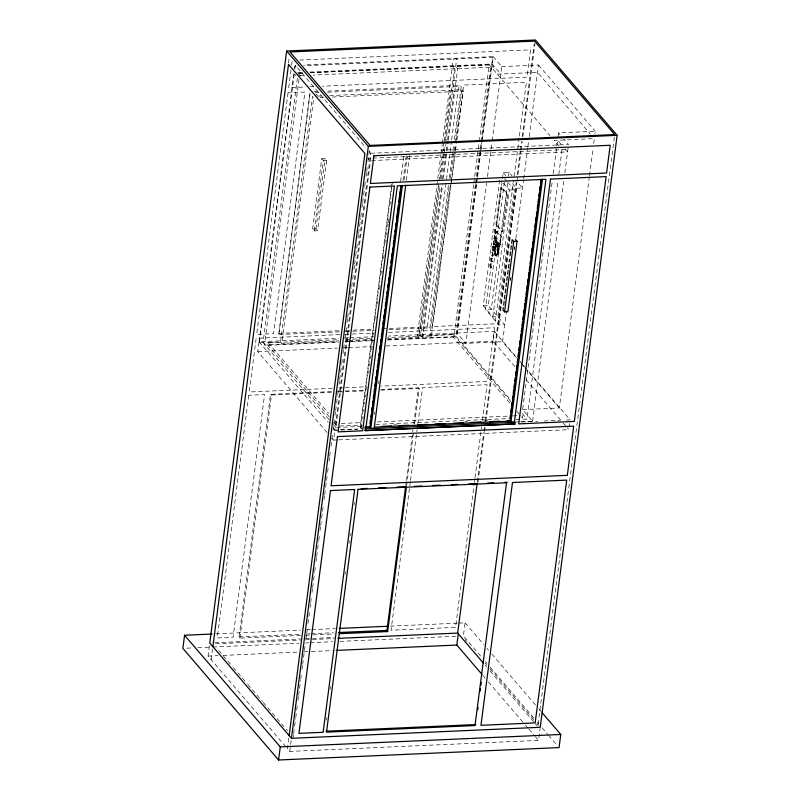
<?xml version="1.0" encoding="UTF-8"?>
<svg xmlns="http://www.w3.org/2000/svg" width="800" height="800" viewBox="0 0 800 800"><rect width="100%" height="100%" fill="white"/><g stroke="black" fill="none" stroke-linecap="round" stroke-linejoin="round"><path stroke-width="0.6" stroke-dasharray="4 3" d="M285.82 746.81L208.06 656.08L209.6 644.17M288.5 63.1L289.31 56.9M211.16 659.71L212.56 648.99M291.01 69.9L288.7 87.72L304.92 87M291.63 65.15L292.25 60.4M327.14 432.57L257.75 351.62L259.03 341.79L338.7 338.26M293.9 73.49L258.92 342.86L280.57 341.9L281.84 343.39L339.04 340.85M294.54 68.57L294.86 66.12L297.35 66.01M259.4 342.12L294.38 72.75M294.86 69.06L295.34 65.38L365.82 147.62M297.39 78.16L263.05 342.59L329.38 419.99M298.99 79.39L264.49 345.06L338.83 341.77M329.14 416.73L267.89 345.27L268.21 342.82L339.11 339.68M300.74 635.42L239.9 638.11L239.04 636.94L270.55 394.31L331.45 391.61M339.46 331.85L278.77 334.53L309.95 93.11M278.77 334.53L310.14 93M239.9 638.11L271.47 394.99L270.55 394.31M280.57 341.9L312.46 96.35L313.73 97.84L281.84 343.39M312.61 229.07L321.75 158.66L325.09 158.51L326.68 160.37L317.54 230.78L314.2 230.93L312.61 229.07L315.95 228.93L317.54 230.78M314.2 230.93L323.34 160.52L321.75 158.66M315.95 228.93L325.09 158.51M288.83 737.99L287.44 748.71L289.76 751.41L538.54 740.4L540.09 728.49M289.76 751.41L291.31 739.5M293.18 737.39L293.5 734.91M293.66 733.68L294.47 727.48M294.63 726.24L295.59 718.81M295.76 717.58L296.56 711.38M296.72 710.15L297.36 705.19M298.01 700.24L298.49 696.52M298.65 695.28L300.58 680.42M300.74 679.18L301.39 674.23M302.03 669.28L302.51 665.56M302.67 664.32L305.41 643.27M306.05 638.32L306.53 634.6M306.69 633.36L307.34 628.41M307.98 623.46L309.43 612.31M310.07 607.36L310.55 603.64M310.71 602.4L311.36 597.45M312 592.5L312.48 588.78M312.64 587.54L313.45 581.35M313.61 580.11L314.57 572.68M314.74 571.44L315.38 566.49M316.02 561.53L316.5 557.82M316.67 556.58L317.47 550.39M317.63 549.15L318.6 541.72M318.76 540.48L319.4 535.53M320.04 530.57L320.53 526.86M320.69 525.62L321.49 519.43M321.65 518.19L323.42 504.57M324.06 499.61L324.55 495.9M324.71 494.66L325.51 488.47M325.67 487.23L327.44 473.61M327.6 472.37L328.41 466.18M329.05 461.22L329.53 457.51M329.69 456.27L330.34 451.32M330.98 446.36L332.43 435.22M333.07 430.26L333.55 426.55M333.71 425.31L334.36 420.35M335 415.4L335.48 411.69M335.64 410.45L336.45 404.26M336.61 403.02L337.57 395.59M337.74 394.35L338.38 389.39M339.02 384.44L339.5 380.73M339.67 379.49L340.47 373.29M340.63 372.06L341.6 364.63M341.76 363.39L342.4 358.43M343.04 353.48L343.53 349.76M343.69 348.53L344.33 343.57M344.97 338.62L346.42 327.47M347.06 322.52L347.55 318.8M347.71 317.57L348.35 312.61M348.99 307.66L350.44 296.51M350.6 295.27L351.57 287.84M351.73 286.61L352.53 280.41M352.69 279.17L353.34 274.22M353.98 269.27L354.46 265.55M354.62 264.31L355.59 256.88M355.75 255.64L356.55 249.45M356.71 248.21L357.36 243.26M358 238.31L358.48 234.59M358.65 233.35L360.58 218.49M360.74 217.25L361.38 212.3M362.02 207.35L362.51 203.63M362.67 202.39L363.47 196.2M363.63 194.96L364.6 187.53M364.76 186.29L365.4 181.34M366.04 176.39L366.53 172.67M366.69 171.43L367.33 166.48M367.97 161.53L369.42 150.38M369.06 151.4L370.68 153.29L334.74 430.03L361.48 428.85L361.96 425.15M337.32 439.94L333.59 440.1L334.87 430.28L333.12 428.14M361.49 426.4L335.85 427.54L370.84 158.17L369.22 156.28M391.78 184.29L360.21 427.36L361.48 428.85M360.52 427.74L391.93 185.89M392.09 184.66L392.41 182.19M362.76 418.98L363.08 416.51M363.72 411.57L364.04 409.11M364.68 404.17L365 401.7M365.64 396.77L365.96 394.3M366.6 389.36L366.93 386.9M368.69 373.32L369.01 370.85M369.65 365.92L369.97 363.45M370.61 358.52L370.93 356.05M371.73 349.88L372.05 347.41M372.69 342.48L373.02 340.01M373.66 335.07L373.98 332.6M375.74 319.03L376.06 316.56M377.66 304.22L377.98 301.76M379.59 289.42L380.07 285.72M381.67 273.38L381.99 270.91M383.59 258.57L384.07 254.87M385.68 242.53L386 240.06M386.64 235.13L386.96 232.66M387.76 226.49L388.08 224.02M388.24 222.79L389.04 216.62M390.64 204.28L390.96 201.81M326.16 720.14L326.48 717.66M330.17 689.22L330.49 686.75M345.11 574.23L345.43 571.76M349.12 543.32L349.44 540.84M350.08 535.9L350.41 533.43M354.1 504.99L354.42 502.51M400.59 181.42L403.8 156.71L405.81 159.06M403.03 180.51L406.45 154.15M404.09 180.04L407.13 156.56L409.15 158.91M374.5 414.46L374.82 412M378.51 383.62L378.83 381.15M406.37 180.36L409.79 154M439.1 186.21L419.36 338.2L417.35 335.84L436.74 186.54M436.9 185.31L440.9 154.46M441.06 153.23L442.19 144.59M442.35 143.36L453.29 59.1M443.94 142.37L418.62 337.33L387.53 338.71M444.1 141.14L450.51 91.78L449.24 90.3M440.07 178.8L444.4 145.44M445.04 140.5L454.35 68.83L452.33 66.47M451.82 178.83L431.31 336.77L421.96 337.18L420.69 335.7L440.08 186.4M441.04 178.99L444.24 154.31M444.4 153.08L445.53 144.44M445.69 143.21L456.63 58.96M421.96 337.18L441.67 185.41M442.47 179.24L446 152.1M446.16 150.86L447.44 140.99M447.6 139.76L453.85 91.63L452.58 90.15M422.7 338.05L442.6 184.83M443.41 178.65L448.22 141.58M448.38 140.35L457.69 68.68L455.67 66.32M405.75 485.55L406.23 481.84M406.4 480.6L412.99 429.85M413.79 423.66L418.45 387.76L381.17 389.41M406.58 485.94L413.47 432.87M414.59 424.23L419.24 388.44L418.45 387.76M448.38 185.4L429.88 327.84L427.34 326.83L445.84 184.39M446.49 179.43L451.48 141.03M451.64 139.79L458.71 85.29L326.35 91.16M449.34 177.97L452.72 151.96M452.88 150.72L453.69 144.52M454.33 139.57L461.25 86.31L458.71 85.29M410.35 481.66L391.06 630.21L455.57 627.35L474.22 483.75M410.51 480.42L417.1 429.66M417.91 423.47L422.57 387.57L487.08 384.72L482.42 420.62M431.31 336.77L430.04 335.28L449.59 184.75M450.39 178.58L454.88 144.03M455.04 142.79L461.93 89.74L329.87 95.58M450.95 182.93L432.29 326.61L494.99 323.83L513.49 181.39M451.11 181.69L454.98 151.96M455.14 150.72L455.94 144.53M456.58 139.58L463.66 85.08L526.36 82.3L519.28 136.8M451.98 177.59L455.35 151.68M455.51 150.45L456.63 141.81M456.79 140.58L463.2 91.22L461.93 89.74M509.64 402.89L453.23 337.07L453.54 334.61L387.62 337.53M473.64 184.61L454.23 334.13L510.94 400.31M473.81 183.38L479.1 142.6M479.26 141.37L489.21 64.76L310.45 72.67M475.4 184.61L455.66 336.59L387.15 339.63M475.56 183.37L480.86 142.6M481.02 141.36L490.65 67.22M476.19 184.59L456.77 334.1L430.04 335.28M476.35 183.35L480.36 152.46M480.52 151.22L481.65 142.57M481.81 141.34L492.71 57.36L303.59 65.73M477.47 177.67L457.25 333.36L465.84 343.37L486.7 182.74M477.63 176.43L481 150.48M481.17 149.25L482.29 140.6M482.45 139.36L493.2 56.62L304.05 64.99M487.5 176.56L491.99 141.96M492.15 140.73L501.78 66.63L493.2 56.62M507.97 182.4L514.33 189.82L497.85 316.73L492.84 316.95L483.3 305.82L499.78 178.91M495.92 224.81L500.81 187.14L501.65 187.11L507.69 194.15L502.79 231.82L501.96 231.85L495.92 224.81L496.75 224.77L502.79 231.82M507.18 181.47L504.79 178.69L488.31 305.6L504.66 324.67L498.81 324.93L485.46 309.35L503.22 172.62L509.06 172.36L512.21 176.03M496.75 224.77L501.65 187.11M496.43 231.42L500.56 236.24L499.44 244.87L495.31 240.05L496.43 231.42L497.26 231.38L501.39 236.21L500.27 244.83L499.18 245.01L497.59 243.15L498.43 243.12L500.02 244.97L499.8 246.66L498.96 246.7L497.37 244.85L497.59 243.15M495.22 242.34L495.44 240.65L496.28 240.61L497.87 242.46L497.65 244.16L496.81 244.19L495.22 242.34L496.06 242.3L497.65 244.16M500.27 244.83L496.14 240.01L497.26 231.38M496.06 242.3L496.28 240.61M496.81 244.19L497.03 242.5L495.44 240.65M499.8 246.66L498.21 244.81L498.43 243.12M498.96 246.7L499.18 245.01M507.63 183.45L491.31 309.09L485.46 309.35M508.58 176.06L509.06 172.36M501.96 231.85L506.85 194.19L500.81 187.14M492.84 316.95L509.32 190.04L501.37 180.77M474.38 482.51L474.86 478.8M475.02 477.56L481.61 426.81M514.13 176.44L519.12 138.04M514.83 366.61L493.05 341.2L494.32 331.37L388.5 336.06M477.3 482L483.73 432.46M483.89 431.22L484.38 427.51M485.18 421.31L516.22 182.3M517.19 174.87L520.24 151.34M520.4 150.1L521.53 141.43M522.17 136.48L534.24 43.6M478 482.12L484.43 432.58M484.59 431.34L485.24 426.39M485.88 421.43L516.92 182.42M517.09 181.18L520.95 151.46M521.11 150.22L522.23 141.55M522.88 136.6L534.94 43.72M498.81 324.93L516.57 188.2L511.08 181.78M458.85 623.1L465.08 622.83L463.38 635.93L482.03 657.69M510.17 280.22L510.49 277.75M514.18 249.34L514.51 246.87M516.35 357.83L502.57 341.75L506.58 310.85M510.42 280.33L510.91 277.49M514.42 249.53L514.93 246.6M515.86 238.45L523.59 179.88M523.75 178.64L527.76 147.75M527.92 146.51L528.57 141.57M529.21 136.63L538.51 65L501.78 66.63M520.57 421.8L532.6 421.27L522.6 409.61L552.29 181.01M553.26 173.6L557.59 140.24L562.38 145.82M558.07 136.55L558.55 132.87L595.28 131.24L594.96 133.7M522.85 415.47L522.53 417.93L520.92 416.05M515.88 419.57L527.03 419.07L558 180.59M558.8 174.41L562.01 149.7L559.62 146.91M532.6 421.27L563.89 180.32M564.86 172.9L568.22 146.99M522.6 409.61L559.34 407.98L589.35 176.92M589.51 175.68L593.04 148.5M593.68 143.55L594.32 138.61L554.04 140.4L558.82 145.98M569.2 427.23L569.68 423.54M614.35 137.07L537.79 726.56L535.36 723.73M497.47 253.89L498.48 249.94L496.89 246.14M496.38 245.46C494.15 247.68 494.55 252.33 496.55 254.64L497 254.7C499.22 252.48 498.83 247.83 496.83 245.53L495.68 245.49M497.56 248.43L496.82 250L497.65 251.67M299.73 60.06L530.57 49.84L527.02 77.16L322.39 86.23M297.51 72.61L302.47 72.39M309.92 72.06L492.24 63.99L500.82 74M299.28 73.17L303 73M298.89 73.27L302.63 73.1M310.12 72.77L491.76 64.73L493.78 67.08L313.1 75.08M299.47 75.69L304.43 75.47M497.27 74.16L537.55 72.37L590.27 133.88M309.91 86.78L314.9 86.56M313.86 91.71L318.85 91.49M315.1 92.78L320.05 92.56M327.48 92.23L461.25 86.31M317.43 96.13L322.41 95.91M319.95 97.56L323.68 97.4M332.38 97.01L450.51 91.78M453.85 91.63L463.2 91.22M370.68 153.29L568.54 144.53L563.93 139.15M565.57 149.54L367.71 158.3L369.73 160.66L567.58 151.9L563.17 146.75M323.34 160.52L326.68 160.37M516.57 188.2L522.42 187.94L517.7 182.44M509.32 190.04L514.33 189.82M506.85 194.19L507.69 194.15M494.87 229.52L495.71 229.49M495.08 233.11L495.92 233.08M494.2 235.25L495.04 235.22M500.56 236.24L501.39 236.21M494.26 238.84A1.8 0.67 87.5 0 0 494.8 236.25A1.8 0.67 87.5 0 0 493.64 236.06A1.8 0.67 87.5 0 0 494.26 238.84L495.1 238.81A1.8 0.67 87.5 0 0 495.63 236.21A1.8 0.67 87.5 0 0 494.47 236.02A1.8 0.67 87.5 0 0 495.1 238.81M495.31 240.05L496.14 240.01M493.42 240.98L494.26 240.95M497.03 242.5L497.87 242.46M495.7 244.28L496.36 244.25M493.55 244.58A1.8 0.67 87.5 0 0 494.03 241.9A1.8 0.67 87.5 0 0 492.88 241.87A1.8 0.67 87.5 0 0 493.55 244.58L494.39 244.54A1.8 0.67 87.5 0 0 494.87 241.86A1.8 0.67 87.5 0 0 493.71 241.83A1.8 0.67 87.5 0 0 494.39 244.54M497.37 244.85L498.21 244.81M495.54 245.6L496.6 245.49M496.03 245.76L497.02 245.69M495.11 246L495.77 245.97M492.59 246.73L493.43 246.69M494.78 246.64L495.44 246.61M497.01 246.59L497.65 252.11L497.14 253.93L495.88 254.66C493.88 252.36 493.49 247.71 495.72 245.49L497.67 246.56M494.45 247.87L495.11 247.84M494.77 248.38L495.61 248.35L495.13 247.79M497.59 248.57L498.25 248.54M494.33 248.99L494.99 248.96M494.31 249.61L494.97 249.58M492.9 250.29L493.73 250.26M497.74 250.35L498.4 250.32M494.43 251.34L495.09 251.31M497.71 251.47L498.37 251.44M491.92 252.45L492.76 252.41M494.6 252.23L495.26 252.21M497.95 252.09L499.26 252.61M497.57 252.5L498.24 252.47M495.04 253.63L495.71 253.6M497.2 253.78L497.86 253.75M495.65 254.46L496.31 254.44M496.86 254.34L497.52 254.31M496.3 254.73L497.53 254.67M492.07 256.04A1.8 0.67 87.5 0 0 492.54 253.33A1.8 0.67 87.5 0 0 491.38 253.36A1.8 0.67 87.5 0 0 492.07 256.04L492.91 256A1.8 0.67 87.5 0 0 493.37 253.29A1.8 0.67 87.5 0 0 492.22 253.32A1.8 0.67 87.5 0 0 492.91 256M496.35 255.98L497.01 255.95M491.09 258.19L491.93 258.16M491.42 261.75L492.25 261.72M490.36 263.92L491.2 263.88M490.66 267.49L491.49 267.45M483.3 305.82L488.31 305.6M278.74 333.41L339.93 330.7M346.18 330.42L373.65 329.21M382.39 328.82L427.34 326.83M345.65 331.57L374.14 330.31M389 329.65L429.88 327.84M339.76 334.59L256.17 338.3L249.2 391.98L332.79 388.28M344.75 334.37L350.99 334.1M352.24 334.04L373.45 333.1M388.42 332.44L494.48 327.74L487.51 381.43L381.45 386.12M344.93 337.99L348.66 337.82M349.91 337.77L373.56 336.72M417.35 335.84L420.69 335.7M345.33 339.4L372.69 338.19M345.25 340.58L347.74 340.47M348.99 340.41L372.61 339.37M345.02 341.49L347.5 341.38M348.74 341.33L373.52 340.23M267.89 345.27L338.79 342.13M345.01 341.86L349.99 341.64M351.23 341.58L373.62 340.59M387.3 339.98L453.23 337.07M257.75 351.62L337.43 348.09M343.65 347.81L347.39 347.65M348.63 347.59L372.29 346.54M385.98 345.94L493.05 341.2M462.28 343.53L502.57 341.75M339.03 388L344.02 387.78M345.27 387.72L366.48 386.78M337.66 391.33L343.88 391.06M345.12 391L366.25 390.07M271.47 394.99L332.32 392.29M338.53 392.02L365.84 390.81M380.75 390.15L419.24 388.44M341.25 423.52L362.39 422.58M377.32 421.92L511.65 415.97M512.9 415.91L520.36 415.58M339.68 426.03L362.07 425.04M375.76 424.43L508.85 418.54M393.21 425L398.17 424.78M465.08 421.82L467.55 421.71M483.66 420.99L488.62 420.77M515.76 422.02L519.37 421.86M334.87 430.28L339.85 430.06M341.09 430L357.27 429.29M521.61 422.01L537.79 421.29M544.02 421.02L560.2 420.3M566.43 420.02L570.16 419.86L527.4 369.97M338.57 439.88L568.88 429.68L567.27 427.8M215.74 633.87L300.52 630.11M306.75 629.84L310.49 629.67M311.74 629.62L335.43 628.57M390.28 626.14L457.6 623.16M239.04 636.94L301.18 634.19M307.4 633.91L309.88 633.8M311.12 633.74L333.5 632.75M305.71 635.2L311.92 634.92M313.16 634.87L334.27 633.93M214.73 642.76L300.56 638.96M305.54 638.74L334.15 637.47M215.56 643.8L300.43 640.05M305.42 639.82L334.12 638.55M186.61 648.18L191.6 647.96M197.84 647.69L211.55 647.08M212.8 647.02L298.82 643.21M306.3 642.88L308.79 642.77M310.04 642.72L332.48 641.72M339.96 641.39L455.9 636.26M208.06 656.08L218.01 655.64M222.98 655.42L297.62 652.11M303.84 651.84L310.06 651.56M311.3 651.51L332.45 650.57M538.51 65L595.28 131.24M558.55 132.87L560.08 134.66M488.69 64.14L549.98 135.66M503.22 172.62L506.36 176.29M298.03 73.22L300.46 76.05M315.83 93.99L317.45 95.87M294.57 74.27L295.92 75.84M494.32 331.37L516.91 357.73M520.14 361.5L522.56 364.32M523.37 365.26L526.59 369.03M521.22 363.51L524.46 367.3M525.28 368.24L559.34 407.98M526.13 379.79L562.43 422.15M563.24 423.09L566.46 426.86M522.24 413.49L527.03 419.07M453.54 334.61L510.76 401.37M516.89 411.35L520.11 415.11M268.21 342.82L328.65 413.34M334.29 419.92L337.52 423.68M333.97 422.38L337.2 426.14M334.23 425.65L335.85 427.54M259.03 341.79L328.26 422.47M331.98 438.22L333.59 440.1M465.08 622.83L483.73 644.59M486.98 648.37L488.6 650.27M491.84 654.05L535.63 705.15M538.88 708.93L541.31 711.77M485.28 661.48L486.9 663.37M490.14 667.15L533.93 718.25M537.18 722.03L538.8 723.92M542.04 727.71L547.72 734.33M548.53 735.28L557.45 745.69M465.01 639.52L466.63 641.4M485.23 663.11L486.85 665M490.09 668.78L533.77 719.74M537.01 723.52L538.62 725.41M485.19 665.19L486.81 667.07M490.04 670.85L534.55 722.78M482.72 675.27L485.15 678.1M488.39 681.88L524.79 724.35M525.6 725.29L528.02 728.13M528.83 729.07L534.5 735.68M535.31 736.62L538.54 740.4M218.73 650.52L232.49 666.57M233.3 667.52L247.06 683.57M247.86 684.51L262.43 701.51M263.24 702.45L276.19 717.56M277 718.51L287.52 730.78M248.77 395.27L217.27 637.9L233.08 637.2L264.59 394.57L248.77 395.27M288.03 92.85L256.67 334.39L273.53 333.64L304.9 92.1L288.03 92.85M494.96 247.39A4.5 1.67 87.5 0 0 496.26 254.67A4.5 1.67 87.5 0 0 497.86 248.65A4.5 1.67 87.5 0 0 494.96 247.39M495.27 230.08A1.8 0.67 87.5 0 0 495.74 233.04A1.8 0.67 87.5 0 0 496.42 230.72A1.8 0.67 87.5 0 0 495.27 230.08M493.01 247.37A1.8 0.67 87.5 0 0 493.56 250.26A1.8 0.67 87.5 0 0 494.17 247.79A1.8 0.67 87.5 0 0 493.01 247.37M490.78 264.56A1.8 0.67 87.5 0 0 491.32 267.45A1.8 0.67 87.5 0 0 491.94 264.99A1.8 0.67 87.5 0 0 490.78 264.56M491.51 258.86A1.8 0.67 87.5 0 0 492.08 261.72A1.8 0.67 87.5 0 0 492.68 259.23A1.8 0.67 87.5 0 0 491.51 258.86M495.8 247.35A4.5 1.67 87.5 0 0 497.09 254.63A4.5 1.67 87.5 0 0 498.7 248.62A4.5 1.67 87.5 0 0 495.8 247.35M494.43 230.12A1.8 0.67 87.5 0 0 494.91 233.08A1.8 0.67 87.5 0 0 495.59 230.76A1.8 0.67 87.5 0 0 494.43 230.12M492.17 247.41A1.8 0.67 87.5 0 0 492.72 250.29A1.8 0.67 87.5 0 0 493.33 247.83A1.8 0.67 87.5 0 0 492.17 247.41M490.68 258.89A1.8 0.67 87.5 0 0 491.24 261.76A1.8 0.67 87.5 0 0 491.84 259.27A1.8 0.67 87.5 0 0 490.68 258.89M489.94 264.6A1.8 0.67 87.5 0 0 490.49 267.49A1.8 0.67 87.5 0 0 491.1 265.03A1.8 0.67 87.5 0 0 489.94 264.6M497.31 248.96A1.75 0.65 87.5 0 0 497.82 251.8A1.75 0.65 87.5 0 0 498.44 249.45A1.75 0.65 87.5 0 0 497.31 248.96M494.93 246.16A5.86 2.17 87.5 0 0 496.44 255.83A5.86 2.17 87.5 0 0 498.69 248.32A5.86 2.17 87.5 0 0 494.93 246.16M494.57 247.1A4.64 1.72 87.5 0 0 495.85 254.67A4.64 1.72 87.5 0 0 497.55 248.57A4.64 1.72 87.5 0 0 494.57 247.1M494.27 246.19A5.86 2.17 87.5 0 0 495.78 255.85A5.86 2.17 87.5 0 0 498.03 248.35A5.86 2.17 87.5 0 0 494.27 246.19"/><path stroke-width="1.2" d="M212 634.03L184.58 635.25L182.87 648.35L278.57 760L559.07 747.58L560.77 734.48L542.12 712.72M286.64 51.02L209.76 642.98L291.46 738.31L540.24 727.3L617.13 135.33L535.42 40L286.64 51.02L368.34 146.35L291.46 738.31M212.87 646.61L288.53 64.37L364.89 153.47L289.14 735.61M278.57 760L280.27 746.9L184.58 635.25M370.04 423.25L370.52 419.55M370.84 417.08L371.16 414.61M371.64 410.91L372.12 407.21M372.44 404.74L372.92 401.04M373.24 398.57L373.72 394.87M374.04 392.4L374.52 388.7M374.85 386.23L375.33 382.53M375.65 380.06L376.13 376.36M376.45 373.89L376.93 370.19M377.25 367.72L377.73 364.02M378.05 361.55L378.53 357.85M378.85 355.38L379.17 352.92M379.65 349.21L380.13 345.51M380.45 343.05L380.94 339.34M381.26 336.88L381.74 333.17M382.06 330.71L382.54 327M382.86 324.54L383.34 320.83M383.66 318.37L384.14 314.67M384.46 312.2L384.78 309.73M385.26 306.03L385.74 302.33M386.06 299.86L386.54 296.16M386.86 293.69L387.19 291.22M387.67 287.52L388.15 283.82M388.47 281.35L388.95 277.65M389.27 275.18L389.75 271.48M390.07 269.01L390.39 266.54M390.87 262.84L391.35 259.14M391.67 256.67L392.15 252.97M392.47 250.5L392.79 248.03M393.27 244.33L393.76 240.63M394.08 238.16L394.56 234.46M394.88 231.99L395.2 229.53M395.68 225.82L396 223.36M396.48 219.66L398.4 204.85M398.72 202.38L400.81 186.34M401.28 185.48L369.87 427.32L365.2 427.53M405.74 185.21L374.17 428.29L370.83 428.43L402.4 185.36M339.23 633.71L387.66 631.57L386.94 630.39L405.59 486.79M387.66 631.57L406.42 487.17M483.57 663.3L457.68 633.08L477.14 483.23M481.91 674.32L456.84 645.06L458.38 633.16M503.3 307.55L502.98 310.02L504.57 311.87L507.91 311.73L517.06 241.31L515.47 239.46M503.63 305.08L504.11 301.37M504.43 298.9L504.91 295.2M505.23 292.73L505.71 289.02M506.03 286.55L506.51 282.84M506.83 280.37L507.32 276.67M507.64 274.2L508.12 270.49M508.44 268.02L508.92 264.31M509.24 261.84L509.56 259.37M510.04 255.67L510.52 251.96M510.84 249.49L511.33 245.78M511.65 243.31L512.13 239.61L513.72 241.46L504.57 311.87M510 418.28L510.48 414.58M510.8 412.11L511.28 408.41M511.6 405.94L512.08 402.24M512.4 399.77L512.88 396.07M513.2 393.6L513.68 389.9M514 387.43L514.48 383.73M514.8 381.26L515.28 377.56M515.6 375.09L516.09 371.39M516.41 368.92L516.89 365.22M517.21 362.75L517.69 359.05M518.01 356.58L518.49 352.88M518.81 350.41L519.29 346.71M519.61 344.24L520.09 340.54M520.41 338.07L520.89 334.37M521.21 331.91L521.69 328.2M522.01 325.74L522.5 322.03M522.82 319.57L523.3 315.86M523.62 313.4L524.1 309.7M524.42 307.23L524.9 303.53M525.22 301.06L525.7 297.36M526.02 294.89L526.5 291.19M526.82 288.72L527.3 285.02M527.62 282.55L528.1 278.85M528.43 276.38L528.91 272.68M529.23 270.21L529.71 266.51M530.03 264.04L530.51 260.34M530.83 257.87L531.31 254.17M531.63 251.7L532.11 248M532.43 245.53L532.91 241.83M533.23 239.36L533.71 235.66M534.03 233.19L534.51 229.49M534.84 227.02L535.32 223.32M535.64 220.85L536.12 217.15M536.44 214.68L536.76 212.22M537.24 208.52L537.72 204.81M538.04 202.35L538.52 198.64M538.84 196.18L539.32 192.47M539.64 190.01L540.12 186.31M540.44 183.84L540.92 180.14M541.4 179.27L509.99 421.12L374.46 427.12M514.56 422.07L510.95 422.23L542.52 179.15M514.15 424.09L545.94 179.28L397.34 185.86L365.54 430.67L515.33 423.94L364.64 430.61M477.74 709.74L478.06 707.26M480.15 691.19L480.47 688.72M480.96 685.01L481.28 682.53M368.34 146.35L617.13 135.33M513.72 241.46L517.06 241.31M364.88 427.16L369.56 426.95L370.83 428.43M381.6 426.42L391.55 425.98M399.01 425.65L408.96 425.21M417.66 424.82L427.61 424.38M435.07 424.05L445.02 423.61M453.72 423.22L463.67 422.78M471.13 422.45L481.08 422.01M489.78 421.63L499.73 421.19M507.19 420.86L509.68 420.75L510.95 422.23M364.74 428.95L515.38 422.28M361.14 488.69L367.33 488.42M378.48 487.92L385.91 487.6M397.06 487.1L404.49 486.77M414.4 486.33L421.83 486.01M432.98 485.51L440.41 485.18M451.56 484.69L457.75 484.41M468.9 483.92L476.33 483.59M487.48 483.1L493.67 482.82M504.82 482.33L507.29 482.22M339.17 628.4L387.79 626.25M338.47 632.53L386.94 630.39M337.87 638.39L457.68 633.08M336.18 650.41L456.84 645.06M325.95 731.21L475.82 724.57M280.27 746.9L560.77 734.48M330.46 490.57L298.93 733.37L323.13 732.29L354.66 489.49L330.46 490.57M337.47 436.6L331.08 485.8L567.33 475.34L573.72 426.14L337.47 436.6M369.88 187.07L338.08 431.88L362.63 430.8L394.42 185.99L369.88 187.07M373.95 155.73L370.35 183.46L606.59 173L610.2 145.27L373.95 155.73M358.04 489.34L326.51 732.14L474.99 725.57L506.52 482.77L358.04 489.34M550.5 179.08L518.71 423.89L574.33 421.42L606.12 176.61L550.5 179.08M512.48 482.51L480.95 725.31L535.17 722.9L566.71 480.11L512.48 482.51M534.56 41.12L289.95 51.95L370.06 145.43L614.67 134.59L534.56 41.12"/></g></svg>
